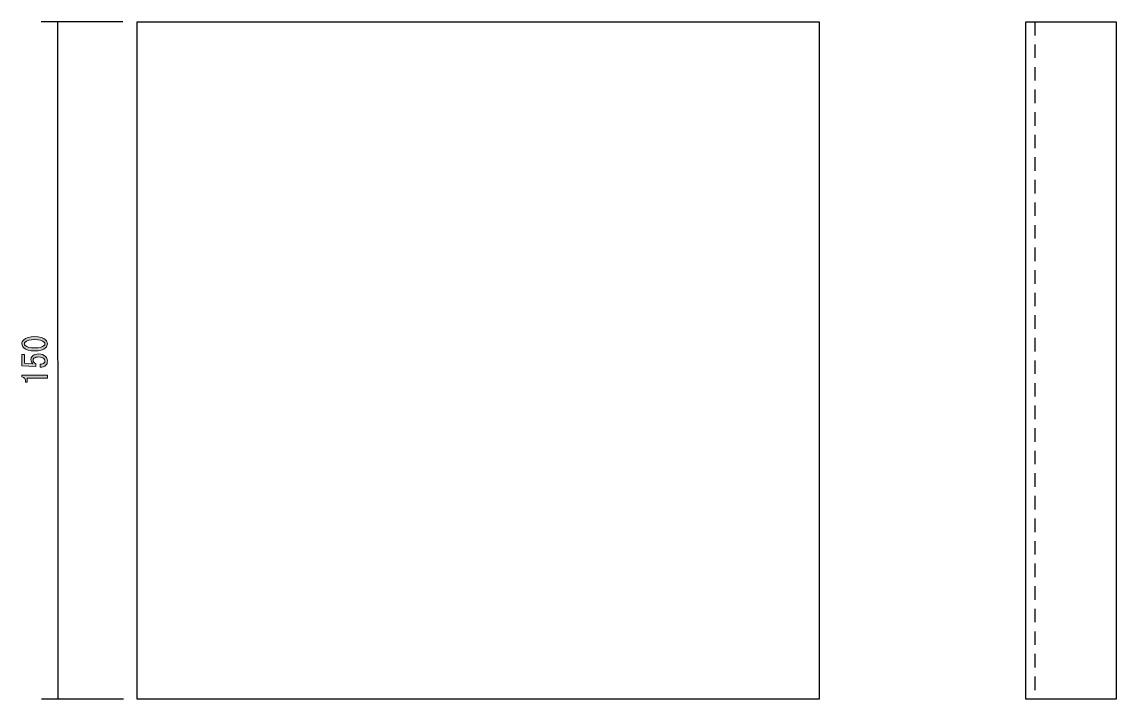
# Model space of a CAD drawing. Header units: millimetres. Extents: x -25 to 217, y 0 to 247.
# Drawn here: x -25.5 to 216.7, y 0 to 150 of the extents above; entities that cross this region are included whole.
import ezdxf

# ---------------------------------------------------------------- set-up
doc = ezdxf.new("R2010")
doc.units = ezdxf.units.MM
doc.header["$MEASUREMENT"] = 0
doc.linetypes.add('AI-Linetype-0', pattern=[5, 3, -2])
for name, color, linetype, lineweight in [('ベース', 7, 'Continuous', 0), ('側面図', 7, 'Continuous', 0), ('寸法線', 7, 'Continuous', 0)]:
    doc.layers.add(name, color=color, linetype=linetype, lineweight=lineweight)

# ---------------------------------------------------------------- blocks, each defined once
blk = doc.blocks.new('Block_17')
at = {"layer": '寸法線'}
h = blk.add_hatch(color=7, dxfattribs=at)
h.dxf.hatch_style = 2
edge = h.paths.add_edge_path()
edge.add_spline(control_points=[(-24.77, 79.07), (-24.88, 78.96), (-24.94, 78.83), (-24.94, 78.7), (-24.94, 78.56), (-24.88, 78.44), (-24.77, 78.32), (-24.38, 77.96), (-23.69, 77.77), (-22.68, 77.77), (-21.64, 77.77), (-20.94, 77.96), (-20.57, 78.32), (-20.45, 78.44), (-20.4, 78.57), (-20.4, 78.7), (-20.4, 78.84), (-20.45, 78.96), (-20.57, 79.08), (-20.94, 79.44), (-21.64, 79.63), (-22.68, 79.63), (-23.71, 79.62), (-24.4, 79.44), (-24.77, 79.07)], knot_values=[0, 0, 0, 0, 1, 1, 1, 2, 2, 2, 3, 3, 3, 4, 4, 4, 5, 5, 5, 6, 6, 6, 7, 7, 7, 8, 8, 8, 8], degree=3, periodic=0)
edge = h.paths.add_edge_path()
edge.add_spline(control_points=[(-25.08, 77.8), (-25.35, 78.07), (-25.49, 78.37), (-25.49, 78.7), (-25.49, 79.03), (-25.36, 79.32), (-25.09, 79.59), (-24.62, 80.06), (-23.82, 80.29), (-22.68, 80.29), (-21.53, 80.29), (-20.72, 80.06), (-20.25, 79.6), (-19.98, 79.33), (-19.85, 79.03), (-19.85, 78.7), (-19.85, 78.37), (-19.98, 78.07), (-20.25, 77.8), (-20.71, 77.34), (-21.52, 77.11), (-22.68, 77.11), (-23.82, 77.11), (-24.62, 77.34), (-25.08, 77.8)], knot_values=[0, 0, 0, 0, 1, 1, 1, 2, 2, 2, 3, 3, 3, 4, 4, 4, 5, 5, 5, 6, 6, 6, 7, 7, 7, 8, 8, 8, 8], degree=3, periodic=0)
h = blk.add_hatch(color=7, dxfattribs=at)
h.dxf.hatch_style = 2
edge = h.paths.add_edge_path()
edge.add_spline(control_points=[(-20.57, 74.45), (-20.45, 74.56), (-20.39, 74.73), (-20.39, 74.94), (-20.39, 75.11), (-20.47, 75.28), (-20.63, 75.43), (-20.86, 75.66), (-21.24, 75.78), (-21.78, 75.78), (-22.29, 75.78), (-22.63, 75.68), (-22.83, 75.49), (-22.94, 75.37), (-23, 75.24), (-23, 75.08), (-23, 74.73), (-22.8, 74.45), (-22.39, 74.24), (-22.39, 74.24), (-22.39, 73.66), (-22.39, 73.66), (-22.39, 73.66), (-25.49, 73.84), (-25.49, 73.84), (-25.49, 73.84), (-25.49, 76.32), (-25.49, 76.32), (-25.49, 76.32), (-24.94, 76.32), (-24.94, 76.32), (-24.94, 76.32), (-24.94, 74.39), (-24.94, 74.39), (-24.94, 74.39), (-23.06, 74.27), (-23.06, 74.27), (-23.35, 74.52), (-23.49, 74.84), (-23.49, 75.23), (-23.49, 75.52), (-23.39, 75.77), (-23.17, 75.98), (-22.86, 76.29), (-22.4, 76.44), (-21.78, 76.44), (-21.13, 76.44), (-20.62, 76.26), (-20.25, 75.89), (-19.98, 75.62), (-19.84, 75.3), (-19.84, 74.91), (-19.84, 74.51), (-19.96, 74.19), (-20.19, 73.95), (-20.48, 73.67), (-20.89, 73.51), (-21.44, 73.49), (-21.44, 73.49), (-21.44, 74.16), (-21.44, 74.16), (-21.05, 74.16), (-20.76, 74.25), (-20.57, 74.45)], knot_values=[0, 0, 0, 0, 1, 1, 1, 2, 2, 2, 3, 3, 3, 4, 4, 4, 5, 5, 5, 6, 6, 6, 7, 7, 7, 8, 8, 8, 9, 9, 9, 10, 10, 10, 11, 11, 11, 12, 12, 12, 13, 13, 13, 14, 14, 14, 15, 15, 15, 16, 16, 16, 17, 17, 17, 18, 18, 18, 19, 19, 19, 20, 20, 20, 21, 21, 21, 21], degree=3, periodic=0)
h = blk.add_hatch(color=7, dxfattribs=at)
h.dxf.hatch_style = 2
edge = h.paths.add_edge_path()
edge.add_spline(control_points=[(-19.84, 71.06), (-19.84, 71.06), (-22.1, 71.06), (-22.1, 71.06), (-22.1, 71.06), (-24.33, 71.06), (-24.33, 71.06), (-24.33, 71.06), (-24.33, 70.19), (-24.33, 70.19), (-24.33, 70.19), (-24.67, 70.19), (-24.67, 70.19), (-24.67, 70.87), (-24.94, 71.26), (-25.48, 71.38), (-25.48, 71.38), (-25.49, 71.72), (-25.49, 71.72), (-25.49, 71.72), (-19.84, 71.73), (-19.84, 71.73), (-19.84, 71.73), (-19.84, 71.06), (-19.84, 71.06)], knot_values=[0, 0, 0, 0, 1, 1, 1, 2, 2, 2, 3, 3, 3, 4, 4, 4, 5, 5, 5, 6, 6, 6, 7, 7, 7, 8, 8, 8, 8], degree=3, periodic=0)
for points, knots in [([(-25.08, 77.8), (-25.35, 78.07), (-25.49, 78.37), (-25.49, 78.7), (-25.49, 79.03), (-25.36, 79.32), (-25.09, 79.59), (-24.62, 80.06), (-23.82, 80.29), (-22.68, 80.29), (-21.53, 80.29), (-20.72, 80.06), (-20.25, 79.6), (-19.98, 79.33), (-19.85, 79.03), (-19.85, 78.7), (-19.85, 78.37), (-19.98, 78.07), (-20.25, 77.8), (-20.71, 77.34), (-21.52, 77.11), (-22.68, 77.11), (-23.82, 77.11), (-24.62, 77.34), (-25.08, 77.8)], [0, 0, 0, 0, 1, 1, 1, 2, 2, 2, 3, 3, 3, 4, 4, 4, 5, 5, 5, 6, 6, 6, 7, 7, 7, 8, 8, 8, 8]), ([(-24.77, 79.07), (-24.88, 78.96), (-24.94, 78.83), (-24.94, 78.7), (-24.94, 78.56), (-24.88, 78.44), (-24.77, 78.32), (-24.38, 77.96), (-23.69, 77.77), (-22.68, 77.77), (-21.64, 77.77), (-20.94, 77.96), (-20.57, 78.32), (-20.45, 78.44), (-20.4, 78.57), (-20.4, 78.7), (-20.4, 78.84), (-20.45, 78.96), (-20.57, 79.08), (-20.94, 79.44), (-21.64, 79.63), (-22.68, 79.63), (-23.71, 79.62), (-24.4, 79.44), (-24.77, 79.07)], [0, 0, 0, 0, 1, 1, 1, 2, 2, 2, 3, 3, 3, 4, 4, 4, 5, 5, 5, 6, 6, 6, 7, 7, 7, 8, 8, 8, 8]), ([(-20.57, 74.45), (-20.45, 74.56), (-20.39, 74.73), (-20.39, 74.94), (-20.39, 75.11), (-20.47, 75.28), (-20.63, 75.43), (-20.86, 75.66), (-21.24, 75.78), (-21.78, 75.78), (-22.29, 75.78), (-22.63, 75.68), (-22.83, 75.49), (-22.94, 75.37), (-23, 75.24), (-23, 75.08), (-23, 74.73), (-22.8, 74.45), (-22.39, 74.24), (-22.39, 74.24), (-22.39, 73.66), (-22.39, 73.66), (-22.39, 73.66), (-25.49, 73.84), (-25.49, 73.84), (-25.49, 73.84), (-25.49, 76.32), (-25.49, 76.32), (-25.49, 76.32), (-24.94, 76.32), (-24.94, 76.32), (-24.94, 76.32), (-24.94, 74.39), (-24.94, 74.39), (-24.94, 74.39), (-23.06, 74.27), (-23.06, 74.27), (-23.35, 74.52), (-23.49, 74.84), (-23.49, 75.23), (-23.49, 75.52), (-23.39, 75.77), (-23.17, 75.98), (-22.86, 76.29), (-22.4, 76.44), (-21.78, 76.44), (-21.13, 76.44), (-20.62, 76.26), (-20.25, 75.89), (-19.98, 75.62), (-19.84, 75.3), (-19.84, 74.91), (-19.84, 74.51), (-19.96, 74.19), (-20.19, 73.95), (-20.48, 73.67), (-20.89, 73.51), (-21.44, 73.49), (-21.44, 73.49), (-21.44, 74.16), (-21.44, 74.16), (-21.05, 74.16), (-20.76, 74.25), (-20.57, 74.45)], [0, 0, 0, 0, 1, 1, 1, 2, 2, 2, 3, 3, 3, 4, 4, 4, 5, 5, 5, 6, 6, 6, 7, 7, 7, 8, 8, 8, 9, 9, 9, 10, 10, 10, 11, 11, 11, 12, 12, 12, 13, 13, 13, 14, 14, 14, 15, 15, 15, 16, 16, 16, 17, 17, 17, 18, 18, 18, 19, 19, 19, 20, 20, 20, 21, 21, 21, 21]), ([(-19.84, 71.06), (-19.84, 71.06), (-22.1, 71.06), (-22.1, 71.06), (-22.1, 71.06), (-24.33, 71.06), (-24.33, 71.06), (-24.33, 71.06), (-24.33, 70.19), (-24.33, 70.19), (-24.33, 70.19), (-24.67, 70.19), (-24.67, 70.19), (-24.67, 70.87), (-24.94, 71.26), (-25.48, 71.38), (-25.48, 71.38), (-25.49, 71.72), (-25.49, 71.72), (-25.49, 71.72), (-19.84, 71.73), (-19.84, 71.73), (-19.84, 71.73), (-19.84, 71.06), (-19.84, 71.06)], [0, 0, 0, 0, 1, 1, 1, 2, 2, 2, 3, 3, 3, 4, 4, 4, 5, 5, 5, 6, 6, 6, 7, 7, 7, 8, 8, 8, 8])]:
    blk.add_open_spline(points, degree=3, knots=knots, dxfattribs=at)
blk = doc.blocks.new('Block_18')
at = {"layer": '寸法線', "color": 7, "lineweight": 30}
for p, q in [((-3.11, 150.01), (-21.23, 149.99)), ((-17.45, 0), (-17.56, 150)), ((-3, 0.01), (-21.13, -0.01))]:
    blk.add_line(p, q, dxfattribs=at)
blk = doc.blocks.new('Block_16')
at = {"layer": '寸法線'}
for name in ['Block_18', 'Block_17']:
    blk.add_blockref(name, (0, 0), dxfattribs=at)

msp = doc.modelspace()

# ---------------------------------------------------------------- linework, layer by layer
at = {"layer": 'ベース', "color": 29, "lineweight": 30}
msp.add_lwpolyline([(151, 0), (0, 0), (0, 150), (151, 150)], close=True, dxfattribs=at)
at = {"layer": '側面図', "color": 29, "linetype": 'AI-Linetype-0', "lineweight": 30}
msp.add_line((198.73, 150.01), (198.73, 0.01), dxfattribs=at)
at = {"layer": '側面図', "color": 29, "lineweight": 30}
msp.add_lwpolyline([(216.73, 0), (196.73, 0), (196.73, 150), (216.73, 150)], close=True, dxfattribs=at)

# ---------------------------------------------------------------- block references
at = {"layer": '寸法線'}
msp.add_blockref('Block_16', (0, 0), dxfattribs=at)

doc.saveas('drawing.dxf')
